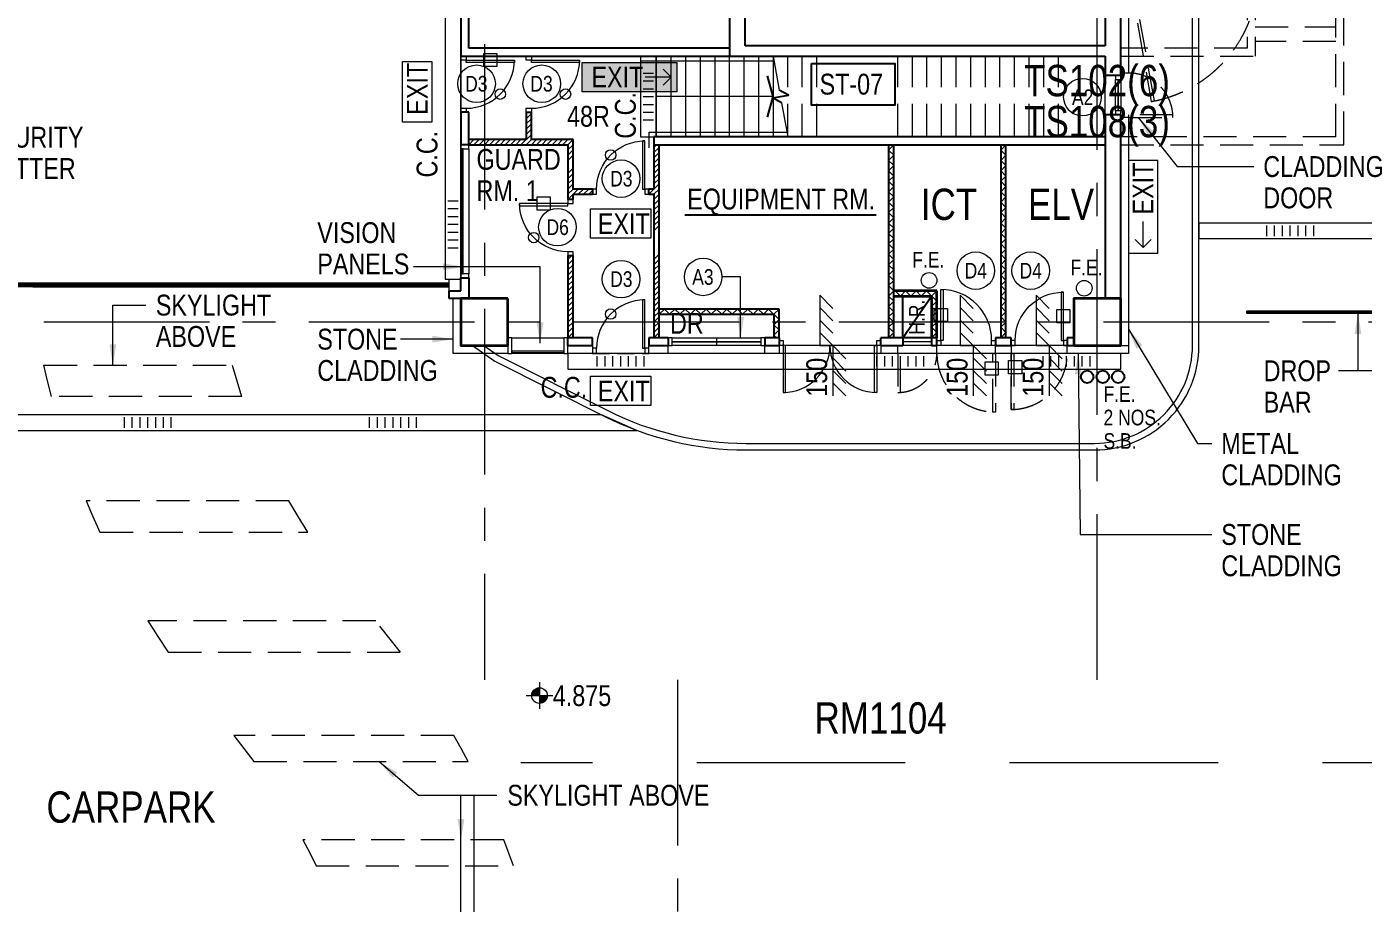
# Model space of a CAD drawing. Header units: millimetres. Extents: x 833576263 to 1668046980, y 817519639 to 1636103653.
# Drawn here: x 834080016 to 834105640, y 818077810 to 818094615 of the extents above; entities that cross this region are included whole.
import ezdxf
from ezdxf.enums import TextEntityAlignment as Align

# ---------------------------------------------------------------- set-up
doc = ezdxf.new("R2010")
doc.units = ezdxf.units.MM
doc.header["$LTSCALE"] = 100
doc.header["$MEASUREMENT"] = 0
for name, pattern in [('R_P_Grid$0$CENTER', [50.8, 31.75, -6.35, 6.35, -6.35]), ('R_P_LG$0$DASHDOT2', [12.7, 6.35, -3.175, 0, -3.175]), ('R_P_LG$0$HIDDEN', [9.525, 6.35, -3.175]), ('R_P_LG$0$HIDDEN2', [4.7625, 3.175, -1.5875]), ('R_ROAD MARK$0$DASHED', [0.75, 0.5, -0.25])]:
    doc.linetypes.add(name, pattern=pattern)
doc.layers.get('Defpoints').update_dxf_attribs({"color": 170})
doc.layers.add('C_DWG1002P00L0LGGBP$0$C_UNDERLINE OR FSI', color=7, linetype='Continuous', true_color=0xf56e7d)
for name, color, linetype, lineweight in [('R_P_Grid$0$RDA0251-LG', 6, 'R_P_Grid$0$CENTER', 18), ('R_P_LG$0$3-partition', 11, 'Continuous', 35), ('R_P_LG$0$4-LINE', 7, 'Continuous', 9), ('R_P_LG$0$RDA0322', 1, 'Continuous', 18), ('R_P_LG$0$RDA0324', 7, 'Continuous', 18), ('R_P_LG$0$RDA04011', 4, 'Continuous', 25), ('R_P_LG$0$RDA04031', 3, 'Continuous', 25), ('R_P_LG$0$RDA0502', 4, 'Continuous', 25), ('R_P_LG$0$RDA0506', 7, 'Continuous', 18), ('R_P_LG$0$RDA0621', 7, 'Continuous', 13), ('R_P_LG$0$RDA0624', 7, 'Continuous', 13), ('R_P_LG$0$RDA2141', 6, 'Continuous', 13), ('R_P_LG$0$RDA2142', 1, 'Continuous', 18), ('R_P_LG$0$RDA2202', 3, 'Continuous', 25), ('R_P_LG$0$RDA2203', 11, 'Continuous', 25), ('R_P_LG$0$RDA2301', 7, 'Continuous', 18), ('R_P_LG$0$RDA2302', 7, 'R_P_LG$0$HIDDEN', 18), ('R_P_LG$0$RDA2401', 1, 'Continuous', 18), ('R_P_LG$0$RDA2804S', 2, 'Continuous', 35), ('R_P_LG$0$RDA3151', 1, 'Continuous', 18), ('R_P_LG$0$RDA3152', 6, 'Continuous', 18), ('R_P_LG$0$RDA4201', 7, 'Continuous', 18), ('R_P_LG$0$RDA4401', 1, 'Continuous', 18), ('R_P_LG$0$RDA4701', 7, 'Continuous', 18), ('R_P_LG$0$RDA5801', 1, 'Continuous', 18), ('R_P_LG$0$RDA7101', 1, 'Continuous', 18), ('R_ROAD MARK$0$RDA8301', 1, 'Continuous', 18)]:
    doc.layers.add(name, color=color, linetype=linetype, lineweight=lineweight)
for name, color, linetype in [('R_P_LG$0$AUDIT_D_170707093042-467', 1, 'Continuous'), ('R_P_LG$0$XREF', 7, 'Continuous'), ('R_ROAD MARK$0$4-LINE', 7, 'Continuous'), ('X-REF', 7, 'Continuous')]:
    doc.layers.add(name, color=color, linetype=linetype)
doc.styles.add('R_P_LG$0$Arial', font='arial.ttf', dxfattribs={"width": 0.8})
doc.styles.add('R_P_LG$0$Arial_3', font='arial.ttf', dxfattribs={"width": 0.8, "height": 800})
doc.styles.add('R_P_LG$0$romans', font='arial.ttf', dxfattribs={"width": 0.8})
doc.styles.add('R_ROAD MARK$0$Arial', font='arial.ttf', dxfattribs={"width": 0.8})
doc.dimstyles.new('R_P_LG$0$M_200LA', dxfattribs={"dimscale": 200, "dimtxt": 2.5, "dimasz": 2, "dimexe": 0.8, "dimexo": 0, "dimgap": 0.75, "dimtad": 1, "dimdec": 0, "dimrnd": 1, "dimzin": 12, "dimdsep": 46, "dimtxsty": 'R_P_LG$0$romans', "dimcen": 2, "dimdle": 1, "dimclrd": 7, "dimclre": 7, "dimclrt": 4, "dimaunit": 1, "dimadec": 3, "dimazin": 0, "dimtfac": 1, "dimtdec": 0, "dimtix": 1, "dimtmove": 2, "dimatfit": 3, "dimfxl": 1, "dimtolj": 1, "dimlwd": 18, "dimlwe": 18, "dimarcsym": 0})
pattern_1 = [(90, (834058702.5, 818092500.67), (-150, 2e-08), [])]

# ---------------------------------------------------------------- blocks, each defined once
blk = doc.blocks.new('R_P_Grid')
at = {"layer": 'R_P_Grid$0$RDA0251-LG'}
for p, q in [((834088790, 818124763.4), (834088790, 818082095.1)), ((834100540, 818082095.1), (834100540, 818124763.4)), ((834144477.3, 818088951.7), (834050890, 818088951.7)), ((834092490, 818082095.1), (834092490, 818022877.2))]:
    blk.add_line(p, q, dxfattribs=at)
blk = doc.blocks.new('R_P_LG$0$P46A_Door-Passage-Single-Flush - 925 x 2500mm-4332679-LG_F _5_000 Mpd_')
at = {"layer": 'R_P_LG$0$RDA3151'}
for p, q in [((462, 981), (418, 981)), ((418, 981), (418, 56)), ((462, 56), (462, 981)), ((-462, 56), (-537, 56)), ((-537, 56), (-537, -44)), ((-462, -44), (-462, 56)), ((418, 56), (462, 56)), ((462, 56), (462, -44)), ((537, 56), (462, 56)), ((537, -44), (537, 56)), ((-537, -44), (-462, -44)), ((462, -44), (537, -44))]:
    blk.add_line(p, q, dxfattribs=at)
blk.add_arc((462, 56), 925, 90, 180, dxfattribs=at)
blk = doc.blocks.new('R_P_LG$0$LMark-FFL-1')
h = blk.add_hatch(color=256)
h.paths.add_polyline_path([(0, 0.75, 0.414214), (-0.75, 0), (0, 0)])
h.paths.add_polyline_path([(0.75, 0), (0, 0), (0, -0.75, 0.414214)])
for p, q in [((-1.28, 0), (1.28, 0)), ((0, 1.28), (0, -1.28))]:
    blk.add_line(p, q)
blk.add_circle((0, 0), 0.75)
at = {"color": 7, "style": 'R_P_LG$0$romans', "width": 0.8}
blk.add_attdef('FFL', (1.03, 1.03), '', height=2, dxfattribs=at)
blk = doc.blocks.new('R_P_LG$0$P46A_Symb_EXIT')
at = {"layer": 'R_P_LG$0$RDA7101'}
for p, q in [((-2.61, -0.99), (-2.61, 1.81)), ((-2.61, 1.81), (3.2, 1.81)), ((3.2, 1.81), (3.2, -0.99)), ((3.2, -0.99), (-2.61, -0.99))]:
    blk.add_line(p, q, dxfattribs=at)
at = {"layer": 'R_P_LG$0$RDA7101', "insert": (-1.89, 1.39), "char_height": 2, "width": 6.157, "attachment_point": 1, "style": 'R_P_LG$0$Arial_3'}
blk.add_mtext('EXIT', dxfattribs=at)
blk = doc.blocks.new('R_P_LG$0$D-925')
at = {"layer": 'R_P_LG$0$RDA3151'}
for points in [[(75, 100), (75, 1025), (120, 1025), (120, 100)], [(0, 100), (75, 100), (75, 0), (0, 0)], [(1075, 100), (1075, 0), (1000, 0), (1000, 100)]]:
    blk.add_lwpolyline(points, close=True, dxfattribs=at)
blk.add_arc((75, 100), 925, 0, 90, dxfattribs=at)
blk = doc.blocks.new('R_P_LG$0$A$C40D83321')
at = {"layer": 'R_P_LG$0$RDA2141'}
for p, q in [((75, 0), (0, 0)), ((0, 0), (0, -300)), ((75, -300), (75, 0)), ((75, 0), (1075, 0)), ((1075, 0), (1075, -300)), ((1150, 0), (1075, 0)), ((1150, -300), (1150, 0)), ((1075, -255), (75, -255)), ((75, -255), (75, -280)), ((1075, -280), (1075, -255)), ((0, -300), (75, -300)), ((75, -280), (1075, -280)), ((1075, -300), (75, -300)), ((1075, -300), (1150, -300))]:
    blk.add_line(p, q, dxfattribs=at)
blk = doc.blocks.new('R_P_LG$0$A$C7E826622')
at = {"layer": 'R_P_LG$0$RDA2141'}
for p, q in [((150, 2550), (0, 2550)), ((0, 2550), (0, 2475)), ((0, 2475), (150, 2475)), ((0, 75), (0, 2475)), ((20, 2475), (20, 75)), ((45, 2475), (20, 2475)), ((45, 75), (45, 2475)), ((150, 2475), (150, 2550)), ((150, 2475), (150, 75)), ((150, 75), (0, 75)), ((0, 75), (0, 0)), ((0, 0), (150, 0)), ((20, 75), (45, 75)), ((150, 0), (150, 75))]:
    blk.add_line(p, q, dxfattribs=at)
blk = doc.blocks.new('R_P_LG$0$P46A_Door-Passage-Double-Flush - _1200 _ 1200_ x 2800mm - FOR TX RM-8343171-LG_F _5_000 Mpd_')
at = {"layer": 'R_P_LG$0$RDA3151'}
for p, q in [((-2540, 1046), (-2508, 1078)), ((-1550, 56), (-2540, 1046)), ((-2508, 1078), (-1518, 88)), ((2208, 1078), (1218, 88)), ((1250, 56), (2240, 1046)), ((2240, 1046), (2208, 1078)), ((-1518, 88), (-1550, 56)), ((1218, 88), (1250, 56))]:
    blk.add_line(p, q, dxfattribs=at)
for points in [[(-1600, -119), (-1525, -119), (-1525, 6), (-1550, 6), (-1550, 56), (-1600, 56), (-1600, -119)], [(1300, -119), (1225, -119), (1225, 6), (1250, 6), (1250, 56), (1300, 56), (1300, -119)]]:
    blk.add_lwpolyline(points, dxfattribs=at)
for centre, start, end in [((-1550, 56), 0, 135), ((1250, 56), 45, 180)]:
    blk.add_arc(centre, 1400, start, end, dxfattribs=at)
blk = doc.blocks.new('R_P_LG$0$A$C065A1812')
at = {"layer": 'R_P_LG$0$RDA3151'}
for p, q in [((175, -50), (762, 537)), ((762, 537), (794, 505)), ((794, 505), (207, -82)), ((207, -82), (175, -50))]:
    blk.add_line(p, q, dxfattribs=at)
for points in [[(0, 0), (0, -75), (125, -75), (125, -50), (175, -50), (175, 0), (0, 0)], [(0, -930), (0, -855), (125, -855), (125, -880), (175, -880), (175, -930), (0, -930)]]:
    blk.add_lwpolyline(points, dxfattribs=at)
blk.add_arc((175, -50), 830, 270, 45, dxfattribs=at)
blk = doc.blocks.new('R_P_LG$0$METALDOOR-2')
at = {"layer": 'R_P_LG$0$RDA4201', "linetype": 'R_P_LG$0$HIDDEN'}
blk.add_lwpolyline([(0, 1280), (60, 1280), (60, 2560), (0, 2560)], close=True, dxfattribs=at)
blk.add_arc((0, 1280), 1280, 270, 90, dxfattribs=at)
blk = doc.blocks.new('R_P_LG$0$A$C0B8E1362')
at = {"layer": 'R_P_LG$0$RDA4201', "linetype": 'R_P_LG$0$HIDDEN'}
for points in [[(605, -8875), (664, -8885), (964, -7187), (905, -7176)], [(605, -13575), (664, -13585), (1094, -11145), (1035, -11135)], [(605, -12325), (664, -12315), (964, -14013), (905, -14024)], [(1035, -20970), (1094, -20959), (664, -18520), (605, -18530)]]:
    blk.add_lwpolyline(points, close=True, dxfattribs=at)
for centre, radius, start, end in [((605, -8875), 1725, 270, 79.9996), ((605, -12325), 1725, 280.0002, 90), ((605, -13575), 2478, 270, 80), ((605, -18530), 2478, 280, 90)]:
    blk.add_arc(centre, radius, start, end, dxfattribs=at)
at = {"layer": 'R_P_LG$0$RDA3151'}
for name, p in [('R_P_LG$0$METALDOOR-2', (605, -3380)), ('R_P_LG$0$A$C065A1812', (275, -2450))]:
    blk.add_blockref(name, p, dxfattribs=at)
at = {"layer": 'R_P_LG$0$RDA3151', "rotation": 270}
for p in [(394, -10750), (394, -15450)]:
    blk.add_blockref('R_P_LG$0$P46A_Door-Passage-Double-Flush - _1200 _ 1200_ x 2800mm - FOR TX RM-8343171-LG_F _5_000 Mpd_', p, dxfattribs=at)
at = {"layer": 'R_P_LG$0$RDA3151', "xscale": -1, "rotation": 180}
blk.add_blockref('R_P_LG$0$A$C065A1812', (275, -18180), dxfattribs=at)
blk = doc.blocks.new('R_P_LG$0$AP_600')
at = {"layer": 'R_P_LG$0$RDA3151'}
for points in [[(0, 0), (75, 0), (75, 100), (0, 100)], [(75, 50), (75, 100), (675, 100), (675, 50)], [(75, 0), (75, 50), (675, 50), (675, 0)], [(675, 0), (750, 0), (750, 100), (675, 100)]]:
    blk.add_lwpolyline(points, close=True, dxfattribs=at)
blk = doc.blocks.new('R_P_LG$0$A$C1D971937')
at = {"layer": 'R_P_LG$0$RDA0324'}
for p, q in [((-126, 965), (126, 713)), ((-126, 965), (-126, 0)), ((-126, 727), (126, 475)), ((-126, 490), (126, 238)), ((-126, 252), (126, 0)), ((-126, 0), (126, 0)), ((126, 0), (378, -252)), ((126, 0), (126, -963)), ((126, -238), (378, -490)), ((126, -475), (378, -727)), ((126, -713), (378, -965))]:
    blk.add_line(p, q, dxfattribs=at)
blk = doc.blocks.new('R_P_LG$0$D-975')
at = {"layer": 'R_P_LG$0$RDA3151'}
for points in [[(75, 100), (75, 1075), (120, 1075), (120, 100)], [(0, 100), (75, 100), (75, 0), (0, 0)], [(1125, 100), (1125, 0), (1050, 0), (1050, 100)]]:
    blk.add_lwpolyline(points, close=True, dxfattribs=at)
blk.add_arc((75, 100), 975, 0, 90, dxfattribs=at)
blk = doc.blocks.new('R_P_LG$0$DD_900-900')
at = {"layer": 'R_P_LG$0$RDA3151'}
for points in [[(0, -100), (0, 0), (75, 0), (75, -100)], [(1950, -100), (1875, -100), (1875, 0), (1950, 0)], [(75, -1000), (120, -1000), (120, -100), (75, -100)], [(1875, -100), (1875, -1000), (1830, -1000), (1830, -100)]]:
    blk.add_lwpolyline(points, close=True, dxfattribs=at)
for centre, start, end in [((75, -100), 270, 0), ((1875, -100), 180, 270)]:
    blk.add_arc(centre, 900, start, end, dxfattribs=at)
blk = doc.blocks.new('C_DWG1002P00L0LGGBP')
at = {"layer": 'C_DWG1002P00L0LGGBP$0$C_UNDERLINE OR FSI'}
blk.add_hatch(color=256, dxfattribs=at).paths.add_polyline_path([(834090665, 818093367), (834092476, 818093367), (834092476, 818093927), (834090665, 818093927)])
blk.add_line((834092630, 818091011), (834096303, 818091011), dxfattribs=at)
blk = doc.blocks.new('R_ROAD MARK$0$carpark_sys')
for points in [[(-70, 3950), (230, 3950), (230, 4250), (-70, 4250)], [(5, 925), (355, 925), (355, 1275), (5, 1275)], [(123, 900), (2980, 900), (2980, 925), (123, 925)]]:
    blk.add_lwpolyline(points, close=True)
blk.add_circle((100, 100), 150)
blk = doc.blocks.new('R_ROAD MARK')
at = {"layer": 'R_ROAD MARK$0$RDA8301', "linetype": 'R_ROAD MARK$0$DASHED', "ltscale": 80}
blk.add_line((834120860, 818080502), (834089489, 818080502), dxfattribs=at)
at = {"layer": 'R_ROAD MARK$0$4-LINE', "rotation": 180}
blk.add_blockref('R_ROAD MARK$0$carpark_sys', (834106390, 818090052), dxfattribs=at)
at = {"layer": 'Defpoints', "color": 5, "style": 'R_ROAD MARK$0$Arial', "width": 0.8}
for s, p in [('TS102(6)', (834099138, 818093283)), ('TS108(3)', (834099138, 818092497)), ('RM1104', (834095120, 818081063))]:
    blk.add_text(s, height=600, dxfattribs=at).set_placement(p)
at = {"layer": 'R_ROAD MARK$0$RDA8301', "insert": (834104726, 818086082), "char_height": 0.483, "width": 3.02, "attachment_point": 2, "line_spacing_factor": 0.941778, "style": 'R_ROAD MARK$0$Arial'}
blk.add_mtext('2000.0m', dxfattribs=at)
blk = doc.blocks.new('R_P_LG')
at = {"layer": 'R_P_LG$0$RDA0621'}
h = blk.add_hatch(dxfattribs=at)
h.set_pattern_fill('_USER', color=256, scale=70.7, angle=45, pattern_type=0)
h.set_pattern_definition([(45, (834090390, 818092351.7), (-49.9924, 49.9924), [])])
h.paths.add_polyline_path([(834090490, 818092451.7), (834089690, 818092451.7), (834089690, 818092976.7), (834089590, 818092976.7), (834089590, 818092451.7), (834088490, 818092451.7), (834088490, 818092351.7), (834090390, 818092351.7), (834090390, 818092051.7302), (834090490, 818092051.7302), (834090490, 818091401.7), (834090490, 818091501.7)])
h = blk.add_hatch(dxfattribs=at)
h.set_pattern_fill('_USER', color=256, scale=70.7, angle=45, pattern_type=0)
h.set_pattern_definition([(45, (834092040, 818091401.7), (-49.9924, 49.9924), [])])
h.paths.add_polyline_path([(834092140, 818092351.7), (834092040, 818092351.7), (834092040, 818091501.7), (834091940, 818091501.7), (834091940, 818091401.7), (834092040, 818091401.7), (834092040, 818090701.8208), (834092140, 818090701.8208)])
h = blk.add_hatch(dxfattribs=at)
h.set_pattern_fill('_USER', color=256, scale=141.4, angle=45, double=1, pattern_type=0)
h.set_pattern_definition([(45, (834096540, 818088651.7), (-99.985, 99.985), []), (135, (834096540, 818088651.7), (-99.985, -99.985), [])])
h.paths.add_polyline_path([(834096640, 818092351.7), (834096540, 818092351.7), (834096540, 818088651.7), (834096640, 818088651.7)])
h = blk.add_hatch(dxfattribs=at)
h.set_pattern_fill('_USER', color=256, scale=141.4, angle=45, double=1, pattern_type=0)
h.set_pattern_definition([(45, (834098690, 818088651.7), (-99.985, 99.985), []), (135, (834098690, 818088651.7), (-99.985, -99.985), [])])
h.paths.add_polyline_path([(834098790, 818092351.7), (834098690, 818092351.7), (834098690, 818088651.7), (834098790, 818088651.7)])
h = blk.add_hatch(dxfattribs=at)
h.set_pattern_fill('_USER', color=256, scale=70.7, angle=45, pattern_type=0)
h.set_pattern_definition([(45, (834090490, 818091401.7), (-49.9924, 49.9924), [])])
h.paths.add_polyline_path([(834090490, 818091901.6396), (834090390, 818091901.6396), (834090390, 818091301.7), (834090490, 818091301.7), (834090490, 818091401.7), (834090865, 818091401.7), (834090865, 818091501.7), (834090490, 818091501.7)])
h = blk.add_hatch(dxfattribs=at)
h.set_pattern_fill('_USER', color=256, scale=70.7, angle=45, pattern_type=0)
h.set_pattern_definition([(45, (834090390, 818088651.7), (-49.9924, 49.9924), [])])
h.paths.add_polyline_path([(834090490, 818090226.7), (834090390, 818090226.7), (834090390, 818088651.7), (834090490, 818088651.7)])
h = blk.add_hatch(dxfattribs=at)
h.set_pattern_fill('_USER', color=256, scale=70.7, angle=45, pattern_type=0)
h.set_pattern_definition([(45, (834092039.985, 818089351.58), (-49.9924, 49.9924), [])])
h.paths.add_polyline_path([(834092139.9849, 818090251.4584), (834092039.9849, 818090251.4584), (834092039.9849, 818088651.7), (834092139.9849, 818088651.7)])
h = blk.add_hatch(dxfattribs=at)
h.set_pattern_fill('_USER', color=256, scale=141.4, angle=45, double=1, pattern_type=0)
h.set_pattern_definition([(45, (834097365, 818089451.7), (-99.985, 99.985), []), (135, (834097365, 818089451.7), (-99.985, -99.985), [])])
h.paths.add_polyline_path([(834097465.0011, 818089551.6988), (834096665.1208, 818089551.6988), (834096665.1208, 818089451.6988), (834097365.0011, 818089451.6988), (834097365.0011, 818088651.7), (834097465.0011, 818088651.7)])
h = blk.add_hatch(dxfattribs=at)
h.set_pattern_fill('_USER', color=256, scale=141.4, angle=45, double=1, pattern_type=0)
h.set_pattern_definition([(45, (834092140, 818089101.7), (-99.985, 99.985), []), (135, (834092140, 818089101.7), (-99.985, -99.985), [])])
h.paths.add_polyline_path([(834092140, 818089101.7), (834094340, 818089101.7), (834094340, 818088651.7), (834094440, 818088651.7), (834094440, 818089201.7), (834092140, 818089201.7)])
at = {"layer": 'R_P_LG$0$RDA0624', "lineweight": 18}
h = blk.add_hatch(dxfattribs=at)
h.set_pattern_fill('DOTS', color=4, scale=90, angle=45, style=0)
h.set_pattern_definition([(45, (0, 0), (-50.513940681, 151.541822043), [0, -142.875])])
edge = h.paths.add_edge_path()
edge.add_arc((834065390, 818020126.7), 13000, 75, 90)
edge.add_line((834065390, 818033126.7), (833989233.5977, 818033126.7))
edge.add_arc((833989233.5977, 818040126.7), 7000, 227.47847394, 269.99999999, ccw=False)
edge.add_line((833984502.5276, 818034967.5358), (833978583.9299, 818040395.0234))
edge.add_arc((833983315, 818045554.1877), 7000, 180, 227.47847394, ccw=False)
edge.add_line((833976315, 818045554.1877), (833976315, 818098726.7))
edge.add_arc((833983314.9761, 818098726.7099), 6999.9761, 115.841715, 180.00008101, ccw=False)
edge.add_line((833980263.7812, 818105026.7), (834002230.1033, 818105026.7))
edge.add_line((834002230.1033, 818105026.7), (834002230.4132, 818116699.7))
edge.add_line((834002230.4132, 818116699.7), (833958315, 818116699.7))
edge.add_line((833958315, 818116699.7), (833958315, 818110699.7))
edge.add_line((833958315, 818110699.7), (833963315, 818110699.7))
edge.add_arc((833963315, 818103699.7), 7000, 0, 90, ccw=False)
edge.add_line((833970315, 818103699.7), (833970315, 818045554.1877))
edge.add_arc((833983315, 818045554.1877), 13000, 180, 227.47847393)
edge.add_line((833974528.727, 818035972.8826), (833980447.3247, 818030545.395))
edge.add_arc((833989233.5977, 818040126.7), 13000, 227.47847393, 270)
edge.add_line((833989233.5977, 818027126.7), (834065245.1822, 818027126.7))
edge.add_arc((834065245.1822, 818019026.7), 8100, 75, 90, ccw=False)
edge.add_line((834067341.6165, 818026850.6992), (834090782.7579, 818020569.6643))
edge.add_arc((834094147.4055, 818033126.7), 13000, 255, 270)
edge.add_line((834094147.4055, 818020126.7), (834118759.2741, 818020126.7))
edge.add_arc((834118759.2741, 818033126.7), 13000, 270, 282.26165437)
edge.add_line((834121520.1679, 818020423.257), (834124956.9903, 818021170.1963))
edge.add_arc((834126677.2395, 818013254.9741), 8100, 20.44433993, 102.26165437, ccw=False)
edge.add_arc((834190761.1764, 818035930.696), 59878.7776, 183.670517332, 199.356395537, ccw=False)
edge.add_line((834131005.2286, 818032097.3284), (834127870.7181, 818029996.4247))
edge.add_line((834127870.7181, 818029996.4247), (834126362.9837, 818029715.8154))
edge.add_arc((834117071.8823, 818047426.7), 20000, 270, 297.68143099, ccw=False)
edge.add_line((834117071.8823, 818027426.7), (834089164.0869, 818027426.7))
edge.add_arc((834089164.0869, 818033426.7), 6000, 255.00000001, 270, ccw=False)
edge.add_line((834087611.1726, 818027631.1451), (834068754.6476, 818032683.7357))
at = {"layer": 'R_P_LG$0$RDA4701'}
h = blk.add_hatch(dxfattribs=at)
h.set_pattern_fill('_USER', color=256, scale=150, angle=167.52488052, pattern_type=0)
h.set_pattern_definition([(180, (834087636.03, 818060576.7), (-2e-08, -150), [])])
h.paths.add_polyline_path([(834092035, 818092824.1197), (834091835, 818092824.1197), (834091835, 818093849.1197), (834092035, 818093849.1197)])
h = blk.add_hatch(dxfattribs=at)
h.set_pattern_fill('_USER', color=256, scale=150, angle=167.52488052, pattern_type=0)
h.set_pattern_definition([(180, (834083891.03, 818064126.7), (-2e-08, -150), [])])
h.paths.add_polyline_path([(834088290, 818091304.2803), (834088090, 818091304.2803), (834088090, 818090279.2803), (834088290, 818090279.2803)])
h = blk.add_hatch(dxfattribs=at)
h.set_pattern_fill('_USER', color=256, scale=150, angle=77.52488052, pattern_type=0)
h.set_pattern_definition([(90, (834076640, 818095000.67), (-150, 2e-08), [])])
h.paths.add_polyline_path([(834104772.5803, 818090601.7), (834104772.5803, 818090801.7), (834103747.5803, 818090801.7), (834103747.5803, 818090601.7)])
h = blk.add_hatch(dxfattribs=at)
h.set_pattern_fill('_USER', color=256, scale=150, angle=77.52488052, pattern_type=0)
h.set_pattern_definition(pattern_1)
h.paths.add_polyline_path([(834090949.9197, 818088101.7), (834090949.9197, 818088301.7), (834091974.9197, 818088301.7), (834091974.9197, 818088101.7)])
h = blk.add_hatch(dxfattribs=at)
h.set_pattern_fill('_USER', color=256, scale=150, angle=77.52488052, pattern_type=0)
h.set_pattern_definition([(90, (834055515, 818092500.67), (-150, 2e-08), [])])
h.paths.add_polyline_path([(834097242.5797, 818088101.7), (834097242.5797, 818088301.7), (834096217.5797, 818088301.7), (834096217.5797, 818088101.7)])
h = blk.add_hatch(dxfattribs=at)
h.set_pattern_fill('_USER', color=256, scale=150, angle=77.52488052, pattern_type=0)
h.set_pattern_definition(pattern_1)
h.paths.add_polyline_path([(834100430.0803, 818088101.7), (834100430.0803, 818088301.7), (834099405.0803, 818088301.7), (834099405.0803, 818088101.7)])
h = blk.add_hatch(dxfattribs=at)
h.set_pattern_fill('_USER', color=256, scale=150, angle=77.52488052, pattern_type=0)
h.set_pattern_definition([(90, (834049637.5, 818091325.67), (-150, 2e-08), [])])
h.paths.add_polyline_path([(834081884.9197, 818086926.7), (834081884.9197, 818087126.7), (834082909.9197, 818087126.7), (834082909.9197, 818086926.7)])
h = blk.add_hatch(dxfattribs=at)
h.set_pattern_fill('_USER', color=256, scale=150, angle=77.52488052, pattern_type=0)
h.set_pattern_definition([(90, (834054340, 818091325.67), (-150, 2e-08), [])])
h.paths.add_polyline_path([(834086587.4197, 818086926.7), (834086587.4197, 818087126.7), (834087612.4197, 818087126.7), (834087612.4197, 818086926.7)])
at = {"layer": 'R_P_LG$0$3-partition'}
for p, q in [((834097465, 818089551.7), (834096640, 818089551.7)), ((834096640, 818089451.7), (834097365, 818089451.7)), ((834097365, 818089451.7), (834097365, 818088651.7)), ((834097465, 818088651.7), (834097465, 818089551.7))]:
    blk.add_line(p, q, dxfattribs=at)
at = {"layer": 'R_P_LG$0$4-LINE'}
for p, q in [((834098690, 818088501.7), (834097465, 818088501.7)), ((834100090, 818088501.7), (834098790, 818088501.7))]:
    blk.add_line(p, q, dxfattribs=at)
at = {"layer": 'R_P_LG$0$AUDIT_D_170707093042-467'}
blk.add_line((834096815, 818088651.7), (834097364.9994, 818089451.7004), dxfattribs=at)
blk.add_lwpolyline([(834096815, 818089451.7004), (834097365, 818089451.7), (834097364.9994, 818088651.7), (834096814.9994, 818088651.7004)], close=True, dxfattribs=at)
for centre in [(834100346.2406, 818087901.7), (834100646.5959, 818087901.7), (834100940, 818087901.7)]:
    blk.add_circle(centre, 120, dxfattribs=at)
at = {"layer": 'R_P_LG$0$RDA0502'}
blk.add_lwpolyline([(834095060.0917, 818093912.3833), (834096660.0917, 818093912.3833), (834096660.0917, 818093112.3833), (834095060.0917, 818093112.3833)], close=True, dxfattribs=at)
at = {"layer": 'R_P_LG$0$RDA0506'}
for centre in [(834088640, 818093521.7), (834089890, 818093521.7), (834100254.8617, 818093265), (834091410, 818091701.7), (834090190, 818090771.7), (834091410, 818089776.0149), (834092984.215, 818089818.1322), (834098211.1246, 818089937.6956), (834099263.6884, 818089937.6956)]:
    blk.add_circle(centre, 360, dxfattribs=at)
at = {"layer": 'R_P_LG$0$RDA2141'}
for p, q in [((834088490, 818092351.7), (834088340, 818092351.7)), ((834088340, 818089401.7), (834088490, 818089401.7))]:
    blk.add_line(p, q, dxfattribs=at)
at = {"layer": 'R_P_LG$0$RDA2142'}
for p, q in [((834101140, 818093726.7), (834100990, 818093726.7)), ((834101140, 818092876.7), (834100990, 818092876.7)), ((834091940, 818088351.7), (834091940, 818088501.7)), ((834092315, 818088351.7), (834091940, 818088351.7)), ((834092315, 818088351.7), (834092315, 818088501.7)), ((834094164.9999, 818088351.7), (834094164.9999, 818088501.7)), ((834094440, 818088351.7), (834094164.9999, 818088351.7)), ((834094440, 818088501.7), (834094440, 818088351.7)), ((834096390, 818088501.7), (834096390, 818088351.7)), ((834096715.7994, 818088351.7), (834096390, 818088351.7)), ((834096715.7994, 818088351.7), (834096715.7994, 818088501.7)), ((834097465, 818088351.7), (834097465, 818088501.7)), ((834100990, 818088501.7), (834101140, 818088501.7))]:
    blk.add_line(p, q, dxfattribs=at)
for points in [[(834101140, 818095621.7), (834101140, 818093726.7)], [(834101140, 818092876.7), (834101140, 818088351.7), (834099965, 818088351.7), (834099965, 818088501.7)], [(834089240, 818088501.7), (834089240, 818088351.7), (834088190, 818088351.7), (834088190, 818089401.7)], [(834090865, 818088501.7), (834090865, 818088351.7), (834090390, 818088351.7), (834090390, 818088501.7)], [(834098890, 818088501.7), (834098890, 818088351.7), (834098590, 818088351.7), (834098590, 818088501.7)]]:
    blk.add_lwpolyline(points, dxfattribs=at)
at = {"layer": 'R_P_LG$0$RDA2202'}
for p, q in [((834093490, 818116499.7), (834093490, 818094051.7)), ((834093790, 818094251.7), (834093790, 818116499.7)), ((834100690, 818095971.7836), (834100690, 818094251.7)), ((834100990, 818093676.7), (834100990, 818095971.7836)), ((834088340, 818094901.7), (834088340, 818094051.7)), ((834088490, 818094201.7), (834088490, 818094901.7)), ((834100690, 818094251.7), (834093790, 818094251.7)), ((834088340, 818094051.7), (834100690, 818094051.7)), ((834093490, 818094201.7), (834088490, 818094201.7)), ((834100690, 818094051.7), (834100690, 818093676.7)), ((834100990, 818093676.7), (834100690, 818093676.7)), ((834088490, 818092976.7), (834088340, 818092976.7)), ((834088340, 818092976.7), (834088340, 818092351.7)), ((834088490, 818092351.7), (834088490, 818092976.7)), ((834100990, 818092926.7), (834100690, 818092926.7)), ((834100690, 818092926.7), (834100690, 818089401.7)), ((834100990, 818089401.7), (834100990, 818092926.7)), ((834092040, 818092501.7), (834092040, 818092351.7)), ((834100690, 818092501.7), (834092040, 818092501.7)), ((834088490, 818092351.7), (834088340, 818092351.7)), ((834092040, 818092351.7), (834100690, 818092351.7)), ((834088340, 818089551.7), (834088340, 818089801.7)), ((834088340, 818089801.7), (834088490, 818089801.7)), ((834088490, 818089801.7), (834088490, 818089401.7)), ((834088115, 818089551.7), (834088340, 818089551.7)), ((834088115, 818089401.7), (834088115, 818089551.7)), ((834088490, 818089401.7), (834088115, 818089401.7)), ((834090865, 818088651.7), (834090390, 818088651.7)), ((834090390, 818088501.7), (834090390, 818088651.7)), ((834090865, 818088501.7), (834090865, 818088651.7)), ((834091940, 818088651.7), (834091940, 818088501.7)), ((834092315, 818088651.7), (834091940, 818088651.7)), ((834092315, 818088651.7), (834092315, 818088501.7)), ((834094440, 818088651.7), (834094164.9999, 818088651.7)), ((834094164.9999, 818088651.7), (834094164.9999, 818088501.7)), ((834094440, 818088651.7), (834094440, 818088501.7)), ((834096815, 818088651.7), (834096390, 818088651.7)), ((834096390, 818088501.7), (834096390, 818088651.7)), ((834096815, 818088651.7), (834096815, 818088501.7)), ((834097465, 818088651.7), (834097365, 818088651.7)), ((834097365, 818088651.7), (834097365, 818088501.7)), ((834097465, 818088501.7), (834097465, 818088651.7)), ((834098890, 818088651.7), (834098590, 818088651.7)), ((834098590, 818088651.7), (834098590, 818088501.7)), ((834098890, 818088501.7), (834098890, 818088651.7)), ((834100090, 818088651.7), (834099965, 818088651.7)), ((834099965, 818088651.7), (834099965, 818088501.7)), ((834090390, 818088501.7), (834090865, 818088501.7)), ((834091940, 818088501.7), (834092315, 818088501.7)), ((834094164.9999, 818088501.7), (834094440, 818088501.7)), ((834096390, 818088501.7), (834096815, 818088501.7)), ((834097365, 818088501.7), (834097465, 818088501.7)), ((834098590, 818088501.7), (834098890, 818088501.7)), ((834099965, 818088501.7), (834100090, 818088501.7))]:
    blk.add_line(p, q, dxfattribs=at)
at = {"layer": 'R_P_LG$0$RDA2203'}
for p, q in [((834089590, 818092976.7), (834089590, 818092451.7)), ((834089590, 818092976.7), (834089690, 818092976.7)), ((834089690, 818092451.7), (834089690, 818092976.7)), ((834089590, 818092451.7), (834088490, 818092451.7)), ((834090490, 818092451.7), (834089690, 818092451.7)), ((834090490, 818091501.7), (834090490, 818092451.7)), ((834088490, 818092351.7), (834090390, 818092351.7)), ((834090390, 818092351.7), (834090390, 818091301.7)), ((834092040, 818092351.7), (834092040, 818091501.7)), ((834092140, 818088651.7), (834092140, 818092351.7)), ((834096540, 818092351.7), (834096540, 818088651.7)), ((834096640, 818088651.7), (834096640, 818092351.7)), ((834098690, 818092351.7), (834098690, 818088651.7)), ((834098790, 818088651.7), (834098790, 818092351.7)), ((834090865, 818091501.7), (834090490, 818091501.7)), ((834090490, 818091301.7), (834090490, 818091401.7)), ((834090490, 818091401.7), (834090865, 818091401.7)), ((834090865, 818091501.7), (834090865, 818091401.7)), ((834092040, 818091501.7), (834091940, 818091501.7)), ((834091940, 818091401.7), (834091940, 818091501.7)), ((834091940, 818091401.7), (834092040, 818091401.7)), ((834092040, 818091401.7), (834092040, 818088651.7)), ((834090490, 818091301.7), (834090390, 818091301.7)), ((834090390, 818090226.7), (834090390, 818088651.7)), ((834090390, 818090226.7), (834090490, 818090226.7)), ((834090490, 818088651.7), (834090490, 818090226.7)), ((834094440, 818089201.7), (834092140, 818089201.7)), ((834092140, 818089101.7), (834094340, 818089101.7)), ((834094340, 818089101.7), (834094340, 818088651.7)), ((834094440, 818088651.7), (834094440, 818089201.7))]:
    blk.add_line(p, q, dxfattribs=at)
at = {"layer": 'R_P_LG$0$RDA2301'}
for p, q in [((834088340, 818094051.7), (834088340, 818092976.7)), ((834100690, 818092926.7), (834100690, 818093676.7)), ((834097365, 818088651.7), (834096815, 818088651.7)), ((834096390, 818088501.7), (834094440, 818088501.7)), ((834097365, 818088501.7), (834096815, 818088501.7)), ((834097365.0005, 818088576.7), (834096815.0005, 818088576.7))]:
    blk.add_line(p, q, dxfattribs=at)
at = {"layer": 'R_P_LG$0$RDA2301', "linetype": 'R_P_LG$0$HIDDEN2'}
blk.add_line((834090865, 818088351.7), (834091940, 818088351.7), dxfattribs=at)
at = {"layer": 'R_P_LG$0$RDA2301'}
for points in [[(834088561.5556, 818088501.7), (834088990, 818088201.7), (834091114.7728, 818087137.2363, 0.1166319285), (834093802.2492, 818086501.7), (834100490, 818086501.7, 0.4142135624), (834102490, 818088501.7), (834102490, 818116499.7)], [(834088779.4864, 818088501.7), (834089054.1865, 818088309.3529), (834091170.7619, 818087248.996, 0.1166319285), (834093802.2492, 818086626.7), (834100490, 818086626.7, 0.4142135624), (834102365, 818088501.7), (834102365, 818116499.7)]]:
    blk.add_lwpolyline(points, format="xyb", dxfattribs=at)
at = {"layer": 'R_P_LG$0$RDA2302'}
for p, q in [((834103415, 818102041.7), (834103415, 818094201.7)), ((834103565, 818102041.7), (834103565, 818094051.7)), ((834105115, 818092501.7), (834105115, 818102041.7)), ((834105265, 818092351.7), (834105265, 818102041.7)), ((834103565, 818094611.7), (834105115, 818094611.7)), ((834105115, 818094332.5), (834103565, 818094332.5)), ((834094605, 818092501.7), (834094605, 818094051.7)), ((834094885, 818092501.7), (834094885, 818094051.7)), ((834095165, 818092501.7), (834095165, 818094051.7)), ((834096715, 818092501.7), (834096715, 818094051.7)), ((834096995, 818092501.7), (834096995, 818094051.7)), ((834097275, 818092501.7), (834097275, 818094051.7)), ((834097555, 818092501.7), (834097555, 818094051.7)), ((834097835, 818092501.7), (834097835, 818094051.7)), ((834098115, 818092501.7), (834098115, 818094051.7)), ((834098395, 818092501.7), (834098395, 818094051.7)), ((834098675, 818092501.7), (834098675, 818094051.7)), ((834098955, 818092501.7), (834098955, 818094051.7)), ((834099235, 818092501.7), (834099235, 818094051.7)), ((834099515, 818092501.7), (834099515, 818094051.7)), ((834099795, 818092501.7), (834099795, 818094051.7)), ((834103415, 818094201.7), (834100990, 818094201.7)), ((834100990, 818094051.7), (834103565, 818094051.7)), ((834105115, 818092501.7), (834100990, 818092501.7)), ((834100990, 818092351.7), (834105265, 818092351.7)), ((834080345.3638, 818088126.6998), (834083952.6691, 818088126.6998)), ((834080414.03, 818087825.9868), (834080345.3638, 818088126.6998)), ((834083952.6691, 818088126.6998), (834084132.825, 818087526.6998)), ((834080488.6665, 818087526.6998), (834080414.03, 818087825.9868)), ((834084132.825, 818087526.6998), (834080488.6665, 818087526.6998)), ((834085040.5979, 818085526.6998), (834081156.8215, 818085526.6998)), ((834081156.8215, 818085526.6998), (834081284.6188, 818085225.3167)), ((834085217.3571, 818085224.0542), (834085040.5979, 818085526.6998)), ((834081284.6188, 818085225.3167), (834081418.7525, 818084926.6998)), ((834085402.8792, 818084926.6998), (834085217.3571, 818085224.0542)), ((834081418.7525, 818084926.6998), (834085402.8792, 818084926.6998)), ((834086706.0849, 818083226.6998), (834082336.6732, 818083226.6998)), ((834082336.6732, 818083226.6998), (834082530.0127, 818082924.4215)), ((834087181.1992, 818082626.6998), (834086706.0849, 818083226.6998)), ((834082530.0127, 818082924.4215), (834082730.2975, 818082626.6998)), ((834082730.2975, 818082626.6998), (834087181.1992, 818082626.6998)), ((834088205.7202, 818081026.6998), (834083983.9431, 818081026.6998)), ((834083983.9431, 818081026.6998), (834084179.8786, 818080779.1345)), ((834088343.6196, 818080777.9058), (834088205.7202, 818081026.6998)), ((834084179.8786, 818080779.1345), (834084369.4992, 818080526.6998)), ((834088477.0742, 818080526.6998), (834088343.6196, 818080777.9058)), ((834084369.4992, 818080526.6998), (834088477.0742, 818080526.6998)), ((834089161.2076, 818079026.6998), (834085311.4086, 818079026.6998)), ((834085311.4086, 818079026.6998), (834085440.3834, 818078778.1133)), ((834089349.22, 818078526.6998), (834089161.2076, 818079026.6998)), ((834085440.3834, 818078778.1133), (834085563.7569, 818078526.6998)), ((834085563.7569, 818078526.6998), (834089349.22, 818078526.6998))]:
    blk.add_line(p, q, dxfattribs=at)
at = {"layer": 'R_P_LG$0$RDA2401'}
for p, q in [((834091785, 818093961.7), (834094341.2581, 818093961.7)), ((834092085, 818094051.7), (834092085, 818092501.7)), ((834092365, 818094051.7), (834092365, 818092501.7)), ((834092645, 818094051.7), (834092645, 818092501.7)), ((834092925, 818094051.7), (834092925, 818092501.7)), ((834093205, 818094051.7), (834093205, 818092501.7)), ((834093485, 818094051.7), (834093485, 818092501.7)), ((834093765, 818094051.7), (834093765, 818092501.7)), ((834094045, 818094051.7), (834094045, 818092501.7)), ((834094325, 818094051.7), (834094325, 818092501.7)), ((834094325, 818094051.7), (834094442.7042, 818093400.1233)), ((834094325, 818093276.7), (834092085, 818093276.7)), ((834094487.2958, 818093153.2767), (834094605, 818092501.7)), ((834091950, 818092591.7), (834094588.7419, 818092591.7)), ((834091950, 818092291.7), (834091950, 818092591.7))]:
    blk.add_line(p, q, dxfattribs=at)
at = {"layer": 'R_P_LG$0$RDA2401', "color": 3, "lineweight": 25}
for points in [[(834094218.8842, 818092880.6704), (834094325, 818093276.7), (834094218.8842, 818093672.7296)], [(834094487.2958, 818093153.2767), (834094311.1238, 818093249.5675), (834094618.8762, 818093303.8325), (834094442.7042, 818093400.1233)]]:
    blk.add_lwpolyline(points, dxfattribs=at)
at = {"layer": 'R_P_LG$0$RDA2804S'}
for points in [[(834089240, 818089401.7), (834088340, 818089401.7), (834088340, 818088501.7), (834089240, 818088501.7)], [(834100990, 818089401.7), (834100090, 818089401.7), (834100090, 818088501.7), (834100990, 818088501.7)]]:
    blk.add_lwpolyline(points, close=True, dxfattribs=at)
at = {"layer": 'R_P_LG$0$RDA3151'}
blk.add_line((834093239.9999, 818088651.7), (834093239.9999, 818088501.7), dxfattribs=at)
for points in [[(834089028.9706, 818093850.2294), (834088776.0294, 818093850.2294), (834088776.0294, 818094103.1706), (834089028.9706, 818094103.1706)], [(834089801.0294, 818091100.2294), (834089801.0294, 818091353.1706), (834090053.9706, 818091353.1706), (834090053.9706, 818091100.2294)], [(834097413.5294, 818088962.7294), (834097413.5294, 818089215.6706), (834097666.4706, 818089215.6706), (834097666.4706, 818088962.7294)], [(834099763.5294, 818088937.7294), (834099763.5294, 818089190.6706), (834100016.4706, 818089190.6706), (834100016.4706, 818088937.7294)], [(834092315, 818088501.7), (834092390, 818088501.7), (834092390, 818088651.7), (834092315, 818088651.7)], [(834092390, 818088576.7), (834092390, 818088651.7), (834094089.9999, 818088651.7), (834094089.9999, 818088576.7)], [(834094089.9999, 818088501.7), (834094164.9999, 818088501.7), (834094164.9999, 818088651.7), (834094089.9999, 818088651.7)], [(834092390, 818088501.7), (834092390, 818088576.7), (834094089.9999, 818088576.7), (834094089.9999, 818088501.7)], [(834098388.5294, 818087937.7294), (834098388.5294, 818088190.6706), (834098641.4706, 818088190.6706), (834098641.4706, 818087937.7294)], [(834098838.5294, 818087962.7294), (834098838.5294, 818088215.6706), (834099091.4706, 818088215.6706), (834099091.4706, 818087962.7294)]]:
    blk.add_lwpolyline(points, close=True, dxfattribs=at)
for centre in [(834089094.0738, 818093322.6262), (834090344.0738, 818093322.6262), (834091210.9262, 818092155.7738), (834089735.9262, 818090572.6262), (834091210.9262, 818089105.7738)]:
    blk.add_circle(centre, 100, dxfattribs=at)
at = {"layer": 'R_P_LG$0$RDA3152', "linetype": 'R_P_LG$0$DASHDOT2', "const_width": 100}
blk.add_lwpolyline([(834076618, 818089666), (834088115, 818089663.768)], dxfattribs=at)
at = {"layer": 'R_P_LG$0$RDA3152'}
blk.add_lwpolyline([(834088340, 818089551.7), (834088115, 818089551.7), (834088115, 818089776.7), (834088340, 818089776.7)], close=True, dxfattribs=at)
at = {"layer": 'R_P_LG$0$RDA4201', "linetype": 'R_P_LG$0$HIDDEN'}
for points in [[(834101140, 818092876.7), (834101990, 818092876.7, 0.4142135622), (834101140, 818093726.7)], [(834098890, 818088351.7), (834098890, 818087276.7, 0.4142135626), (834099965, 818088351.7)]]:
    blk.add_lwpolyline(points, format="xyb", dxfattribs=at)
for points in [[(834101140, 818092876.7), (834101990, 818092876.7), (834101990, 818092926.7), (834101140, 818092926.7)], [(834096715.7994, 818087602.4994), (834096765.7994, 818087602.4994), (834096765.7994, 818088351.7), (834096715.7994, 818088351.7)], [(834098590, 818087226.7), (834098540, 818087226.7), (834098540, 818088351.7), (834098590, 818088351.7)], [(834098940, 818087275.5883), (834098890, 818087275.5883), (834098890, 818088351.7), (834098940, 818088351.7)]]:
    blk.add_lwpolyline(points, close=True, dxfattribs=at)
for centre, radius, start, end in [((834096715.7994, 818088351.7), 749.2006, 270, 0), ((834098590, 818088351.7), 1125, 180, 270)]:
    blk.add_arc(centre, radius, start, end, dxfattribs=at)
at = {"layer": 'R_P_LG$0$RDA4701'}
for points in [[(834088340, 818089776.7), (834088340, 818097501.7), (834088040, 818097501.7), (834088040, 818089776.7)], [(834092085, 818092501.7), (834092085, 818094051.7), (834091785, 818094051.7), (834091785, 818092501.7)], [(834102490, 818090551.7), (834111039.9981, 818090551.7), (834111039.9981, 818090851.7), (834102490, 818090851.7)], [(834090390, 818088051.7), (834100990, 818088051.7), (834100990, 818088351.7), (834090390, 818088351.7)], [(834068115, 818086876.7), (834091715.1525, 818086876.7), (834091036.0155, 818087176.7), (834068115, 818087176.7)]]:
    blk.add_lwpolyline(points, close=True, dxfattribs=at)
at = {"layer": 'R_P_LG$0$RDA5801'}
for centre in [(834097315, 818089751.7), (834100290, 818089601.7)]:
    blk.add_circle(centre, 150, dxfattribs=at)
at = {"layer": 'R_P_LG$0$RDA7101'}
for p, q in [((834092217.3302, 818093799.0151), (834092369.6454, 818093646.7)), ((834092369.6454, 818093646.7), (834091869.6454, 818093646.7)), ((834092217.3302, 818093494.3848), (834092369.6454, 818093646.7)), ((834101420, 818090382.9545), (834101420, 818090882.9545)), ((834101267.6848, 818090535.2697), (834101420, 818090382.9545)), ((834101572.3151, 818090535.2697), (834101420, 818090382.9545))]:
    blk.add_line(p, q, dxfattribs=at)
for points in [[(834092476.25, 818093366.7), (834090665, 818093366.7), (834090665, 818093926.7), (834092476.25, 818093926.7)], [(834101700, 818090276.3499), (834101700, 818092051.7), (834101140, 818092051.7), (834101140, 818090276.3499)]]:
    blk.add_lwpolyline(points, close=True, dxfattribs=at)
at = {"layer": 'R_P_LG$0$RDA0322'}
ref = blk.add_blockref('R_P_LG$0$LMark-FFL-1', (834089846.2311, 818081791.0989), dxfattribs=dict(at, xscale=200, yscale=200, zscale=200))
ref.add_attrib('FFL', '4.875', dxfattribs={"layer": '0', "color": 7, "height": 400, "rotation": 0.00000095, "style": 'R_P_LG$0$romans', "width": 0.8}).set_placement((834090661.5528, 818081791.0754), align=Align.MIDDLE)
at = {"layer": 'R_P_LG$0$RDA0324'}
for p in [(834095344.2362, 818088501.7), (834098037.2956, 818088501.7), (834099491.3192, 818088501.7)]:
    blk.add_blockref('R_P_LG$0$A$C1D971937', p, dxfattribs=at)
at = {"layer": 'R_P_LG$0$RDA2141'}
for name, p in [('R_P_LG$0$A$C7E826622', (834088340, 818089801.7)), ('R_P_LG$0$A$C40D83321', (834089240, 818088651.7))]:
    blk.add_blockref(name, p, dxfattribs=at)
at = {"layer": 'R_P_LG$0$RDA2202', "rotation": 90}
blk.add_blockref('R_P_LG$0$AP_600', (834100990, 818092926.7), dxfattribs=at)
at = {"layer": 'R_P_LG$0$RDA3151', "rotation": 270}
for p in [(834088340, 818094051.7), (834089590, 818094051.7)]:
    blk.add_blockref('R_P_LG$0$D-925', p, dxfattribs=at)
at = {"layer": 'R_P_LG$0$RDA3151', "xscale": -1}
for p in [(834091940, 818091401.7), (834099965, 818088501.7)]:
    blk.add_blockref('R_P_LG$0$D-925', p, dxfattribs=at)
at = {"layer": 'R_P_LG$0$RDA3151', "xscale": -1.000000000000003, "rotation": 90}
blk.add_blockref('R_P_LG$0$D-925', (834090490, 818091301.7), dxfattribs=at)
at = {"layer": 'R_P_LG$0$RDA3151'}
for name, p in [('R_P_LG$0$P46A_Door-Passage-Single-Flush - 925 x 2500mm-4332679-LG_F _5_000 Mpd_', (834091402.5, 818088395.35)), ('R_P_LG$0$D-975', (834097465, 818088501.7)), ('R_P_LG$0$DD_900-900', (834094440, 818088601.7))]:
    blk.add_blockref(name, p, dxfattribs=at)
at = {"layer": 'R_P_LG$0$RDA7101', "xscale": 200.0000000000009, "yscale": 200.0000000000009, "zscale": 200.0000000000009, "rotation": 90}
blk.add_blockref('R_P_LG$0$P46A_Symb_EXIT', (834087581.1991, 818093305.3913), dxfattribs=at)
at = {"layer": 'R_P_LG$0$RDA7101', "xscale": 200, "yscale": 200, "zscale": 200}
for p in [(834091343.6913, 818090760.5009), (834091343.6913, 818087553.346)]:
    blk.add_blockref('R_P_LG$0$P46A_Symb_EXIT', p, dxfattribs=at)
at = {"layer": 'R_P_LG$0$XREF'}
blk.add_blockref('R_P_LG$0$A$C0B8E1362', (834100540, 818114151.7), dxfattribs=at)
at = {"layer": 'R_P_LG$0$AUDIT_D_170707093042-467', "style": 'R_P_LG$0$Arial', "width": 0.8}
blk.add_text('H.R.', height=300, rotation=89.99995902, dxfattribs=at).set_placement((834097229.0655, 818088710.69))
for s, p in [('F.E.', (834100659.8689, 818087422.6817)), ('2 NOS.', (834100659.8689, 818086972.6817)), ('S.B.', (834100659.8689, 818086522.6817))]:
    blk.add_text(s, height=300, dxfattribs=at).set_placement(p)
at = {"layer": 'R_P_LG$0$RDA0324', "style": 'R_P_LG$0$Arial', "width": 0.8}
for p in [(834095360.739, 818087521.1426), (834098053.7985, 818087521.1426), (834099507.8221, 818087521.1426)]:
    blk.add_text('150', height=400, rotation=90, dxfattribs=at).set_placement(p)
at = {"layer": 'R_P_LG$0$RDA04011', "style": 'R_P_LG$0$Arial', "width": 0.8}
for p in [(834091692.6691, 818092468.2034), (834087890, 818091724.6151)]:
    blk.add_text('C.C.', height=400, rotation=90, dxfattribs=at).set_placement(p)
for s, p in [('SECURITY', (834078843.0017, 818092296.315)), ('SHUTTER', (834078843.0017, 818091696.315)), ('VISION', (834085586.4152, 818090467.0593)), ('PANELS', (834085586.4152, 818089867.0593)), ('C.C.', (834089867.6093, 818087501.7)), ('SKYLIGHT ABOVE', (834089229.8739, 818079680.5934))]:
    blk.add_text(s, height=400, dxfattribs=at).set_placement(p)
at = {"layer": 'R_P_LG$0$RDA04011', "char_height": 400, "attachment_point": 1, "line_spacing_factor": 0.9}
for s, insert, width, style in [('CLADDING DOOR', (834103723.1787, 818092134), 2429.821282, 'R_P_LG$0$romans'), ('SKYLIGHT ABOVE', (834082491.2159, 818089477.341), 2334.882665, 'R_P_LG$0$Arial'), ('STONE CLADDING', (834085586.4152, 818088824.8888), 2429.821282, 'R_P_LG$0$romans'), ('DROP BAR', (834103730, 818088218.5961), 1983, 'R_P_LG$0$romans'), ('\\W0.8000;METAL CLADDING', (834102918.1787, 818086823.503), 2429.821282, 'R_P_LG$0$romans'), ('STONE CLADDING', (834102918.1787, 818085080.0781), 2429.821282, 'R_P_LG$0$romans')]:
    blk.add_mtext(s, dxfattribs=dict(at, insert=insert, width=width, style=style))
at = {"layer": 'R_P_LG$0$RDA04031', "color": 4, "style": 'R_P_LG$0$Arial', "width": 0.8}
for s, p in [('GUARD', (834088639.1972, 818091871.5244)), ('RM. 1', (834088639.1972, 818091271.5244)), ('DR', (834092349.1972, 818088728.5244))]:
    blk.add_text(s, height=400, dxfattribs=at).set_placement(p)
at = {"layer": 'R_P_LG$0$RDA04031', "style": 'R_P_LG$0$Arial', "width": 0.8}
for s, p in [('ICT', (834097158.909, 818090911.0262)), ('ELV', (834099211.6973, 818090911.0262)), ('CARPARK', (834080394.8154, 818079353.9414))]:
    blk.add_text(s, height=600, dxfattribs=at).set_placement(p)
at = {"layer": 'R_P_LG$0$RDA04031', "color": 4, "insert": (834092677.9773, 818091511.0262), "char_height": 400, "width": 3635.046842, "attachment_point": 1, "line_spacing_factor": 0.9, "style": 'R_P_LG$0$Arial'}
blk.add_mtext('EQUIPMENT RM.', dxfattribs=at)
at = {"layer": 'R_P_LG$0$RDA0502', "style": 'R_P_LG$0$Arial', "width": 0.8}
blk.add_text('ST-07', height=400, dxfattribs=at).set_placement((834095216.3453, 818093314.011))
at = {"layer": 'R_P_LG$0$RDA0506', "color": 0, "lineweight": 15, "width": 0.8}
for s, style, p in [('D3', 'R_P_LG$0$romans', (834088635, 818093521.7)), ('D3', 'R_P_LG$0$romans', (834089885, 818093521.7)), ('A2', 'R_P_LG$0$Arial', (834100259.8617, 818093265)), ('D3', 'R_P_LG$0$romans', (834091415, 818091701.7)), ('D6', 'R_P_LG$0$romans', (834090195, 818090771.7)), ('D3', 'R_P_LG$0$romans', (834091415, 818089776.0149)), ('A3', 'R_P_LG$0$Arial', (834092979.215, 818089818.1322))]:
    blk.add_text(s, height=300, dxfattribs=dict(at, style=style)).set_placement(p, align=Align.MIDDLE)
at = {"layer": 'R_P_LG$0$RDA0506', "style": 'R_P_LG$0$Arial', "width": 0.8}
for p in [(834098211.1246, 818089937.6956), (834099263.6884, 818089937.6956)]:
    blk.add_text('D4', height=300, dxfattribs=at).set_placement(p, align=Align.MIDDLE)
at = {"layer": 'R_P_LG$0$RDA4401', "style": 'R_P_LG$0$romans', "width": 0.8}
blk.add_text('48R', height=400, dxfattribs=at).set_placement((834090785.333, 818092897.6625), align=Align.MIDDLE)
at = {"layer": 'R_P_LG$0$RDA5801', "style": 'R_P_LG$0$Arial', "width": 0.8}
for p in [(834096994.0686, 818089997.8929), (834100026.3407, 818089847.8929)]:
    blk.add_text('F.E.', height=300, dxfattribs=at).set_placement(p)
at = {"layer": 'R_P_LG$0$RDA7101', "insert": (834091836.5363, 818093850.4871), "char_height": 400, "width": 1231.392, "attachment_point": 3, "line_spacing_factor": 0.9, "style": 'R_P_LG$0$Arial'}
blk.add_mtext('EXIT', dxfattribs=at)
at = {"layer": 'R_P_LG$0$RDA7101', "insert": (834101216.2129, 818091016.0636), "char_height": 400, "width": 1231.392, "attachment_point": 1, "rotation": 90, "style": 'R_P_LG$0$Arial'}
blk.add_mtext('EXIT', dxfattribs=at)
at = {"layer": 'R_P_LG$0$RDA04011'}
for points, override in [([(834088399.3978, 818090013.2653), (834087429.2979, 818090013.2653)], {"dimgap": 0.75, "dimtad": 0}), ([(834089857.8735, 818088546.7), (834089857.8735, 818090013.2653), (834087429.2979, 818090013.2653)], {"dimgap": 0.75, "dimtad": 0}), ([(834081667.6699, 818088126.6998), (834081667.6699, 818089277.341), (834082298.9803, 818089277.341)], {"dimgap": 0.75, "dimtad": 0}), ([(834105537.6971, 818089126.7099), (834105537.6971, 818088018.5961), (834105167, 818088018.5961)], {"dimtad": 0}), ([(834088190, 818088624.8888), (834087179.6007, 818088624.8888)], {"dimgap": 0.75, "dimtad": 0}), ([(834101140, 818088818.8905), (834102460.5341, 818086623.503), (834102735, 818086623.503)], {"dimgap": 0.75, "dimtad": 0}), ([(834100173.1007, 818088351.7), (834100214.7869, 818084880.0781), (834102735, 818084880.0781)], {"dimgap": 0.75, "dimtad": 0}), ([(834107461, 818084826.6901), (834107461, 818088018.5961), (834105167, 818088018.5961)], {"dimtad": 0}), ([(834086772.5601, 818080526.6998), (834087524.6342, 818079880.5934), (834089029.8739, 818079880.5934)], {"dimgap": 0.75, "dimtad": 0}), ([(834088340.1999, 818079026.6998), (834088340.1999, 818079880.5934), (834089029.8739, 818079880.5934)], {"dimgap": 0.75, "dimtad": 0}), ([(834088340.1999, 818077126.6998), (834088340.1999, 818079880.5934), (834089029.8739, 818079880.5934)], {"dimgap": 0.75, "dimtad": 0}), ([(834088591.8175, 818075326.7), (834088591.8175, 818079880.5934), (834089029.8739, 818079880.5934)], {"dimgap": 0.75, "dimtad": 0})]:
    blk.add_leader(points, dimstyle='R_P_LG$0$M_200LA', override=override, dxfattribs=at)
at = {"layer": 'R_P_LG$0$RDA0506'}
blk.add_leader([(834093701.5652, 818088651.7), (834093701.5652, 818089818.1322), (834093344.215, 818089818.1322)], dimstyle='R_P_LG$0$M_200LA', override={"dimgap": 0.75, "dimtad": 0}, dxfattribs=at)
at = {"layer": 'R_P_LG$0$RDA2202'}
blk.add_leader([(834101324, 818092876.7), (834102069, 818091934), (834103540, 818091934)], dimstyle='R_P_LG$0$M_200LA', override={"dimgap": 0.75, "dimtad": 0}, dxfattribs=at)

msp = doc.modelspace()

# ---------------------------------------------------------------- block references
at = {"layer": 'X-REF'}
for name in ['R_P_LG', 'R_P_Grid', 'R_ROAD MARK', 'C_DWG1002P00L0LGGBP']:
    msp.add_blockref(name, (0, 0), dxfattribs=at)

doc.saveas('drawing.dxf')
